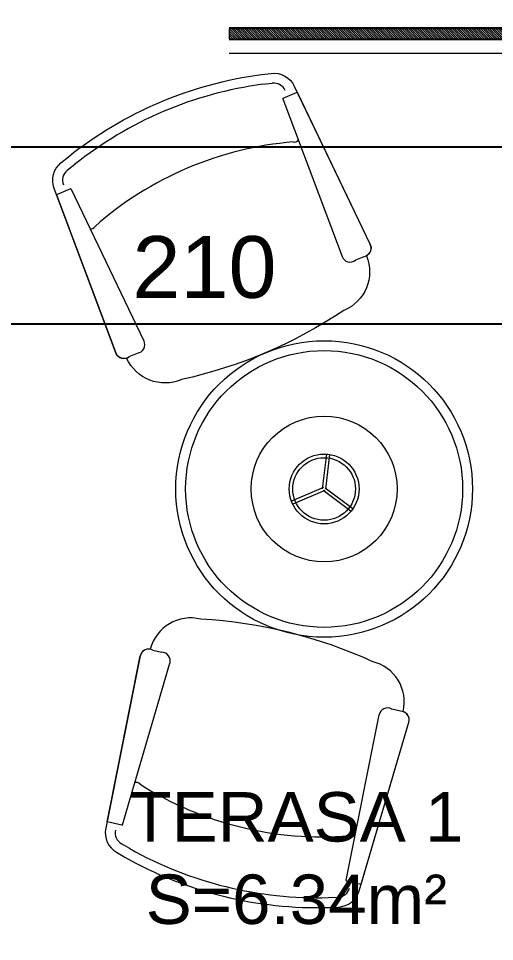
# Model space of a CAD drawing. Header units: centimetres. Extents: x 105417 to 110818, y -55119 to -48326.
# Drawn here: x 109601.7 to 109698, y -52315 to -52128.3 of the extents above; entities that cross this region are included whole.
import ezdxf

# ---------------------------------------------------------------- set-up
doc = ezdxf.new("R2010")
doc.units = ezdxf.units.CM
doc.header["$LTSCALE"] = 50
doc.header["$MEASUREMENT"] = 0
doc.layers.get('0').update_dxf_attribs({"color": 8})
doc.layers.add('COTE 50ème', color=1, linetype='Continuous')
doc.layers.add('DEMOL', color=7, linetype='Continuous', lineweight=60, true_color=0xe6ac00)
doc.layers.add('HYPALON', color=7, linetype='Continuous', true_color=0xffaa00)
doc.layers.add('mobilimi', color=8, linetype='Continuous', lineweight=9)
doc.layers.add('WINDOWS', color=21, linetype='Continuous', lineweight=5)
doc.styles.add('RS_TEXT_1.50', font='arial.ttf', dxfattribs={"height": 12.5})
doc.styles.add('RS_TXT_50', font='arial.ttf', dxfattribs={"height": 12.5})
doc.dimstyles.new('RS_50CM_LINEAIRE', dxfattribs={"dimscale": 5, "dimtxt": 12.5, "dimasz": 1.5, "dimexe": 1, "dimexo": 2.5, "dimgap": 1, "dimtad": 1, "dimdec": 1, "dimrnd": 0.5, "dimdsep": 46, "dimtxsty": 'RS_TXT_50', "dimblk1": 'ARCHTICK', "dimblk2": 'ARCHTICK', "dimsah": 1, "dimcen": 2.5, "dimdle": 1, "dimclrt": 4, "dimadec": 0, "dimazin": 2, "dimtfac": 1, "dimtdec": 1, "dimtix": 1, "dimtmove": 2, "dimatfit": 3, "dimfxl": 1, "dimtolj": 1, "dimtzin": 0, "dimarcsym": 0})

# ---------------------------------------------------------------- blocks, each defined once
blk = doc.blocks.new('_ArchTick')
at = {"color": 0, "linetype": 'ByBlock', "const_width": 0.15}
blk.add_lwpolyline([(-0.5, -0.5), (0.5, 0.5)], dxfattribs=at)
blk = doc.blocks.new('*D1145')
at = {"layer": 'COTE 50ème', "color": 0, "lineweight": -2, "ltscale": 0.5, "transparency": 16777216}
for p, q in [((109804.15, -52429.25), (109804.15, -52149.25)), ((109530.33, -52154.25), (109809.15, -52154.25)), ((109534.35, -52424.25), (109809.15, -52424.25))]:
    blk.add_line(p, q, dxfattribs=at)
at = {"layer": 'Defpoints', "color": 0, "ltscale": 0.5, "transparency": 16777216}
for p in [(109517.83, -52154.25), (109804.15, -52154.25), (109521.85, -52424.25)]:
    blk.add_point(p, dxfattribs=at)
at = {"layer": 'COTE 50ème', "color": 0, "lineweight": -2, "ltscale": 0.5, "transparency": 16777216, "xscale": 7.5, "yscale": 7.5, "zscale": 7.5}
for p, rotation in [((109804.15, -52154.25), 90), ((109804.15, -52424.25), 270)]:
    blk.add_blockref('_ArchTick', p, dxfattribs=dict(at, rotation=rotation))
at = {"layer": 'COTE 50ème', "color": 4, "ltscale": 0.5, "transparency": 16777216, "insert": (109792.77, -52289.25), "char_height": 12.5, "attachment_point": 5, "rotation": 90, "style": 'RS_TXT_50'}
blk.add_mtext('\\A1;270', dxfattribs=at)
blk = doc.blocks.new('*D1146')
at = {"layer": 'COTE 50ème', "color": 0, "lineweight": -2, "ltscale": 0.5, "transparency": 16777216}
for p, q in [((109804.15, -52159.25), (109804.15, -52102.36)), ((109656.85, -52107.36), (109809.15, -52107.36)), ((109530.33, -52154.25), (109809.15, -52154.25))]:
    blk.add_line(p, q, dxfattribs=at)
at = {"layer": 'Defpoints', "color": 0, "ltscale": 0.5, "transparency": 16777216}
for p in [(109644.35, -52107.36), (109804.15, -52107.36), (109517.83, -52154.25)]:
    blk.add_point(p, dxfattribs=at)
at = {"layer": 'COTE 50ème', "color": 0, "lineweight": -2, "ltscale": 0.5, "transparency": 16777216, "xscale": 7.5, "yscale": 7.5, "zscale": 7.5}
for p, rotation in [((109804.15, -52107.36), 90), ((109804.15, -52154.25), 270)]:
    blk.add_blockref('_ArchTick', p, dxfattribs=dict(at, rotation=rotation))
at = {"layer": 'COTE 50ème', "color": 4, "ltscale": 0.5, "transparency": 16777216, "insert": (109792.9, -52130.81), "char_height": 12.5, "attachment_point": 5, "rotation": 90, "style": 'RS_TXT_50'}
blk.add_mtext('\\A1;47', dxfattribs=at)
blk = doc.blocks.new('*D1152')
at = {"layer": 'COTE 50ème', "color": 0, "lineweight": -2, "ltscale": 0.5, "transparency": 16777216}
for p, q in [((109869.2, -54127.36), (109869.2, -52052.36)), ((109656.85, -52057.36), (109874.2, -52057.36)), ((108886.85, -54122.36), (109874.2, -54122.36))]:
    blk.add_line(p, q, dxfattribs=at)
at = {"layer": 'Defpoints', "color": 0, "ltscale": 0.5, "transparency": 16777216}
for p in [(109644.35, -52057.36), (109869.2, -52057.36), (108874.35, -54122.36)]:
    blk.add_point(p, dxfattribs=at)
at = {"layer": 'COTE 50ème', "color": 0, "lineweight": -2, "ltscale": 0.5, "transparency": 16777216, "xscale": 7.5, "yscale": 7.5, "zscale": 7.5}
for p, rotation in [((109869.2, -52057.36), 90), ((109869.2, -54122.36), 270)]:
    blk.add_blockref('_ArchTick', p, dxfattribs=dict(at, rotation=rotation))
at = {"layer": 'COTE 50ème', "color": 4, "ltscale": 0.5, "transparency": 16777216, "insert": (109857.82, -53089.86), "char_height": 12.5, "attachment_point": 5, "rotation": 90, "style": 'RS_TXT_50'}
blk.add_mtext('\\A1;2065', dxfattribs=at)
blk = doc.blocks.new('*D1206')
at = {"layer": 'COTE 50ème', "color": 0, "lineweight": -2, "ltscale": 0.5, "transparency": 16777216}
for p, q in [((109534.35, -52160.28), (109534.35, -52195)), ((109744.35, -52166.75), (109744.35, -52195)), ((109529.35, -52190), (109749.35, -52190))]:
    blk.add_line(p, q, dxfattribs=at)
at = {"layer": 'Defpoints', "color": 0, "ltscale": 0.5, "transparency": 16777216}
for p in [(109534.35, -52147.78), (109744.35, -52154.25), (109744.35, -52190)]:
    blk.add_point(p, dxfattribs=at)
at = {"layer": 'COTE 50ème', "color": 0, "lineweight": -2, "ltscale": 0.5, "transparency": 16777216, "xscale": 7.5, "yscale": 7.5, "zscale": 7.5, "rotation": 180}
blk.add_blockref('_ArchTick', (109534.35, -52190), dxfattribs=at)
at = {"layer": 'COTE 50ème', "color": 0, "lineweight": -2, "ltscale": 0.5, "transparency": 16777216, "xscale": 7.5, "yscale": 7.5, "zscale": 7.5}
blk.add_blockref('_ArchTick', (109744.35, -52190), dxfattribs=at)
at = {"layer": 'COTE 50ème', "color": 4, "ltscale": 0.5, "transparency": 16777216, "insert": (109639.35, -52178.62), "char_height": 12.5, "attachment_point": 5, "style": 'RS_TXT_50'}
blk.add_mtext('\\A1;210', dxfattribs=at)

msp = doc.modelspace()

# ---------------------------------------------------------------- hatches: boundary and pattern name
at = {"layer": 'WINDOWS'}
h = msp.add_hatch(dxfattribs=at)
h.set_pattern_fill('ANSI31', color=140, scale=2.5, angle=450)
h.set_pattern_definition([(135, (108384.8174, -45955.94204), (-0.220970869, -0.220970869), [])])
h.paths.add_polyline_path([(109644.35, -52130.36), (109644.35, -52132.36), (109734.35, -52132.36), (109734.35, -52452.36), (109644.35, -52452.36), (109644.35, -52454.36), (109736.35, -52454.36), (109736.35, -52130.36)])

# ---------------------------------------------------------------- linework, layer by layer
at = {"layer": 'HYPALON', "lineweight": 5, "ltscale": 0.5}
for points in [[(109644.35, -52454.56), (109736.55, -52454.56), (109736.55, -52130.16), (109644.35, -52130.16)], [(109644.35, -52452.16), (109734.15, -52452.16), (109734.15, -52132.56), (109644.35, -52132.56)], [(109644.35, -52449.36), (109731.35, -52449.36), (109731.35, -52135.36), (109644.35, -52135.36)]]:
    msp.add_lwpolyline(points, dxfattribs=at)
at = {"layer": 'mobilimi'}
for p, q in [((109651.12, -52141.57), (109653.06, -52141.35)), ((109655.28, -52144.37), (109658.08, -52143.17)), ((109658.08, -52143.17), (109672.87, -52173.99)), ((109655.21, -52144.51), (109667.17, -52176.42)), ((109613.1, -52157.78), (109611.59, -52159.02)), ((109612.23, -52162.71), (109609.42, -52163.91)), ((109612.38, -52162.77), (109627.11, -52193.49)), ((109609.42, -52163.91), (109621.42, -52195.92)), ((109671.54, -52176.47), (109669.88, -52177.17)), ((109624.13, -52196.67), (109625.78, -52195.97)), ((109663.23, -52223.4), (109664.08, -52216.4)), ((109663.86, -52223.48), (109664.71, -52216.48)), ((109663.42, -52223.15), (109656.93, -52225.91)), ((109663.67, -52223.73), (109657.18, -52226.49)), ((109663.36, -52223.69), (109668.99, -52227.93)), ((109663.73, -52223.19), (109669.37, -52227.42)), ((109628.91, -52256.05), (109630.66, -52256.48)), ((109619.65, -52290.75), (109626.36, -52257.23)), ((109622.75, -52291.4), (109632.37, -52258.71)), ((109667.96, -52302.56), (109674.65, -52269.15)), ((109678.95, -52268.4), (109677.2, -52267.97)), ((109671, -52303.42), (109680.66, -52270.63)), ((109622.61, -52291.48), (109619.65, -52290.75)), ((109624.26, -52296.21), (109622.57, -52295.22)), ((109668.04, -52302.69), (109671, -52303.42)), ((109664.38, -52306.11), (109666.34, -52306.03))]:
    msp.add_line(p, q, dxfattribs=at)
for points in [[(109623.61, -52196.95, -0.399393), (109621.42, -52195.92), (109608.94, -52162.62, -0.320293), (109610.32, -52157.48), (109611.82, -52156.23, -0.136318), (109650.89, -52139.59), (109652.83, -52139.36, -0.320293), (109657.49, -52141.93), (109672.87, -52173.99, -0.399393), (109672.09, -52176.28, -0.412368), (109667.54, -52187.31, -0.093652), (109634.72, -52201.3, -0.412368)], [(109628.36, -52255.86, 0.399393), (109626.36, -52257.23), (109619.38, -52292.09, 0.320293), (109621.56, -52296.95), (109623.25, -52297.94, 0.136318), (109664.47, -52308.11), (109666.42, -52308.02, 0.320293), (109670.62, -52304.74), (109680.66, -52270.63, 0.399393), (109679.53, -52268.49, 0.412368), (109673.26, -52258.34, 0.093652), (109638.63, -52249.79, 0.412368)]]:
    msp.add_lwpolyline(points, format="xyb", close=True, dxfattribs=at)
for radius in [30, 28, 14.75, 7.06, 6.33]:
    msp.add_circle((109663.54, -52223.44), radius, dxfattribs=at)
for centre, radius, start, end in [((109661.32, -52218.22), 77.32, 97.5581, 128.6085), ((109653.36, -52143.91), 2.58, 25.6237, 96.6634), ((109655.32, -52144.47), 0.115, 113.0833, 200.5429), ((109662.9, -52221.95), 68.94, 94.6645, 131.502), ((109657.52, -52152.26), 1, 256.7638, 324.6566), ((109613.23, -52161.01), 2.58, 129.5032, 200.5429), ((109612.28, -52162.82), 0.115, 25.6237, 113.0833), ((109616.35, -52169.81), 1, 261.5099, 329.4028), ((109671.27, -52174.73), 1.76, 278.5679, 24.9124), ((109668.81, -52175.78), 1.76, 201.2541, 307.5986), ((109625.52, -52194.23), 1.76, 278.5679, 24.9124), ((109623.05, -52195.28), 1.76, 201.2541, 307.5986), ((109628.08, -52257.6), 1.76, 61.6204, 167.9649), ((109630.68, -52258.24), 1.76, 344.3066, 90.6511), ((109676.36, -52269.51), 1.76, 61.6204, 167.9649), ((109678.97, -52270.16), 1.76, 344.3066, 90.6511), ((109625.54, -52283.81), 1, 39.8163, 107.7091), ((109663.13, -52224.89), 68.94, 237.717, 274.5545), ((109622.64, -52291.37), 0.115, 256.1358, 343.5954), ((109623.87, -52292.99), 2.58, 168.6762, 239.7159), ((109668.99, -52294.53), 1, 44.5624, 112.4552), ((109662.17, -52228.82), 77.32, 240.6106, 271.661), ((109668.07, -52302.58), 0.115, 168.6762, 256.1358), ((109666.22, -52303.45), 2.58, 272.5557, 343.5954)]:
    msp.add_arc(centre, radius, start, end, dxfattribs=at)
at = {"layer": 'WINDOWS', "color": 140}
msp.add_lwpolyline([(109644.35, -52130.36), (109644.35, -52132.36), (109734.35, -52132.36), (109734.35, -52452.36), (109644.35, -52452.36), (109644.35, -52454.36), (109736.35, -52454.36), (109736.35, -52130.36)], close=True, dxfattribs=at)

# ---------------------------------------------------------------- texts
at = {"layer": 'DEMOL', "lineweight": -2, "insert": (109657.93, -52298.18), "char_height": 10, "width": 93.9293, "attachment_point": 5, "style": 'RS_TEXT_1.50'}
msp.add_mtext('TERASA 1\\PS=6.34m²', dxfattribs=at)

# ---------------------------------------------------------------- dimensions: what is measured, and where the dimension line sits
at = {"layer": 'COTE 50ème', "ltscale": 0.5}
for base, p1, p2, picture, middle in [((109869.2, -52057.36), (108874.35, -54122.36), (109644.35, -52057.36), '*D1152', (109857.82, -53089.86)), ((109804.15, -52107.36), (109517.83, -52154.25), (109644.35, -52107.36), '*D1146', (109792.9, -52130.81)), ((109804.15, -52154.25), (109521.85, -52424.25), (109517.83, -52154.25), '*D1145', (109792.77, -52289.25))]:
    dim = msp.add_linear_dim(base=base, p1=p1, p2=p2, angle=90, dimstyle='RS_50CM_LINEAIRE', dxfattribs=at)
    dim.commit()
    dim.dimension.update_dxf_attribs({"geometry": picture, "text_midpoint": middle})
dim = msp.add_linear_dim(base=(109744.35, -52190), p1=(109534.35, -52147.78), p2=(109744.35, -52154.25), dimstyle='RS_50CM_LINEAIRE', dxfattribs=at)
dim.commit()
dim.dimension.update_dxf_attribs({"geometry": '*D1206', "text_midpoint": (109639.35, -52178.62)})

doc.saveas('drawing.dxf')
